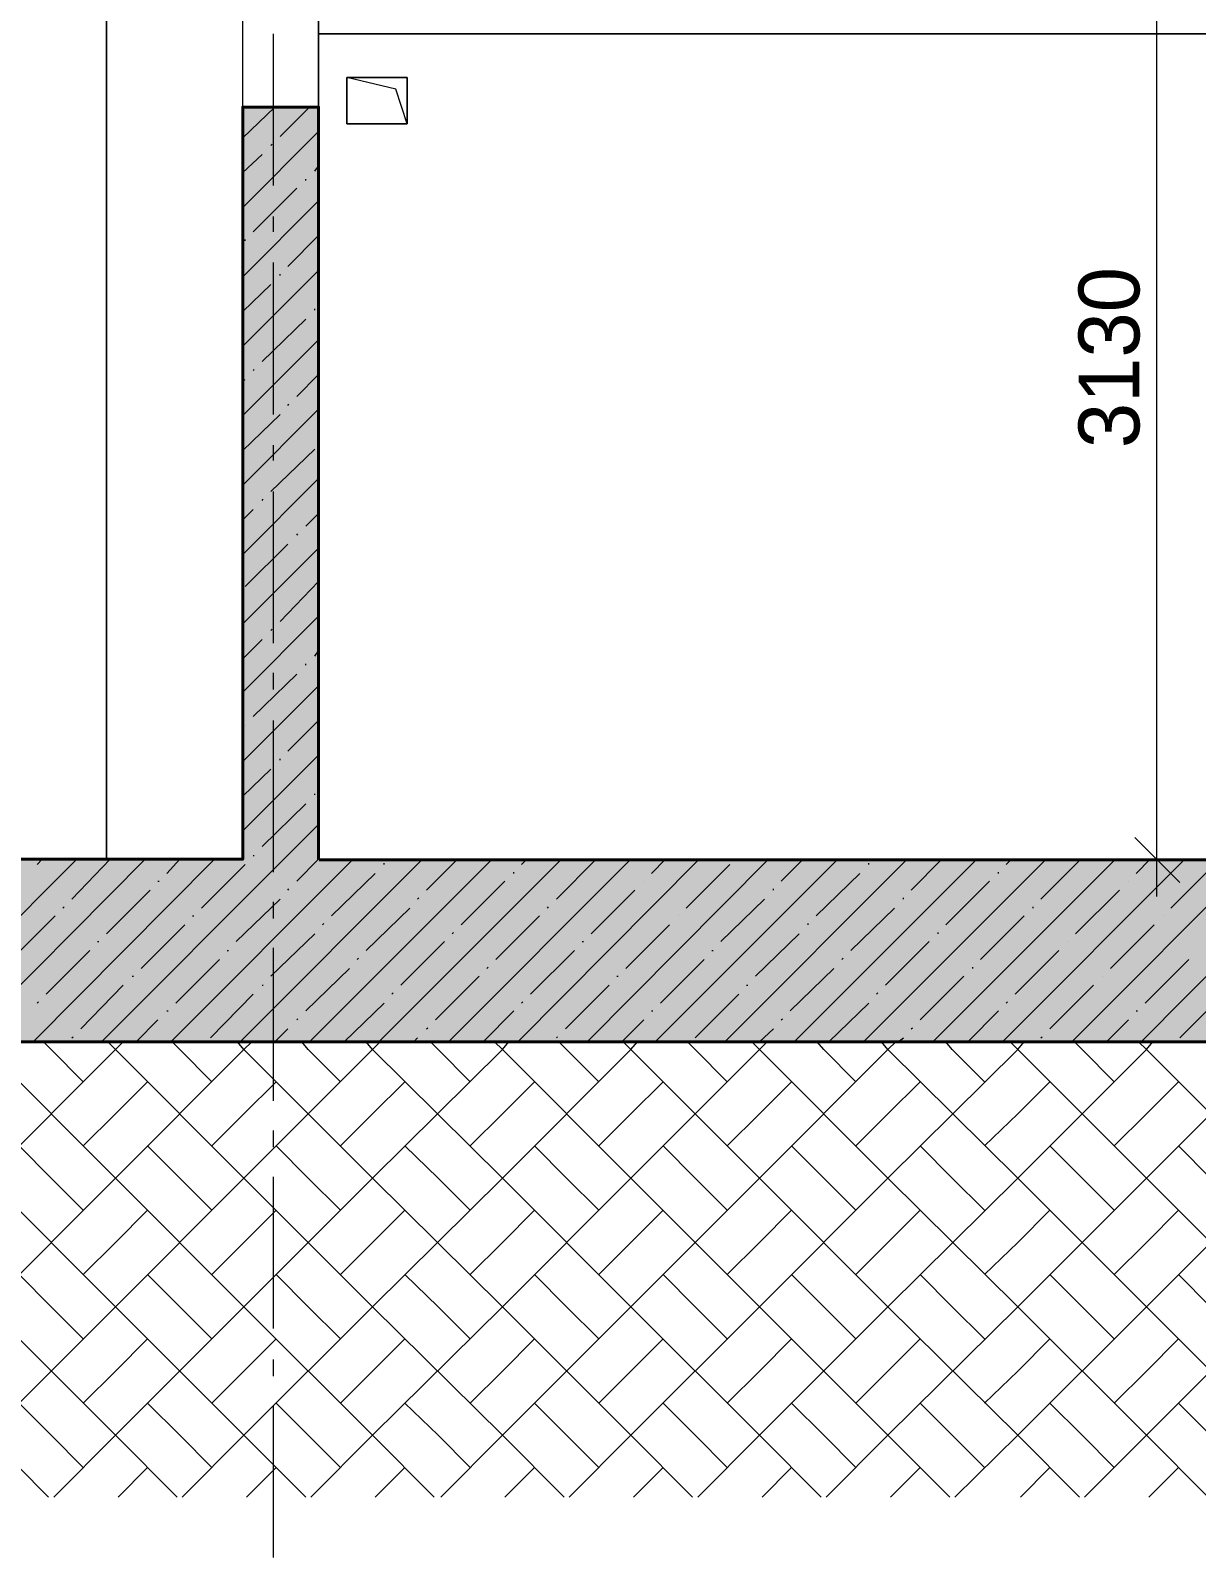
# Model space of a CAD drawing. Header units: millimetres. Extents: x -135211 to 49383, y -8033 to 228499.
# Drawn here: x -78347 to -74508, y 42859 to 47885 of the extents above; entities that cross this region are included whole.
import ezdxf

# ---------------------------------------------------------------- set-up
doc = ezdxf.new("R2010")
doc.units = ezdxf.units.MM
doc.layers.add('PDF _Геометрия', color=7, linetype='Continuous', true_color=0x1d1d1d)
doc.layers.add('PDF _Сплошная заливка', color=7, linetype='Continuous', true_color=0xffffff)
doc.layers.add('PDF _Текст', color=7, linetype='Continuous')

msp = doc.modelspace()

# ---------------------------------------------------------------- hatches: boundary and pattern name
at = {"layer": 'PDF _Сплошная заливка', "transparency": 33554559}
h = msp.add_hatch(color=256, dxfattribs=at)
h.paths.add_polyline_path([(-99774.8, 44556.2), (-99774.8, 45156.6), (-104045.4, 45156.6), (-104045.4, 44556.2)])
h.paths.add_polyline_path([(646.3, 44556.2), (646.3, 45156.6), (-26352.2, 45156.6), (-26352.2, 44556.2)])
h.paths.add_polyline_path([(-26398.8, 44556.2), (-26398.8, 45156.6), (-50899.8, 45156.6), (-50899.8, 44556.2)])
h.paths.add_polyline_path([(-50950.6, 44556.2), (-50950.6, 45156.6), (-98974.8, 45156.6), (-98974.8, 44556.2)])

# ---------------------------------------------------------------- linework, layer by layer
at = {"layer": 'PDF _Геометрия', "color": 7, "lineweight": 9}
for points in [[(-74638.9, 53716.5), (-74638.9, 53356.7), (-74638.9, 52776.8), (-74638.9, 51955.6), (-74638.9, 49254.9), (-74638.9, 48653.8), (-74638.9, 48285.5), (-74638.9, 45034.5)], [(-79968.3, 48285.5), (-80268.9, 48285.5), (-80666.8, 48285.5), (-80281.6, 48285.5), (-82897.6, 48285.5), (-82897.6, 48056.9), (-81996, 48056.9), (-81996, 47557.4), (-82897.6, 47557.4), (-82897.6, 45157.3), (-79968.3, 45157.3), (-79968.3, 48285.5), (-79718.6, 48285.5), (-78097.3, 48285.5), (-78097.3, 45157.3), (-79718.6, 45157.3), (-79968.3, 45157.3)], [(-77648.6, 45157.3), (-78097.3, 45157.3), (-78097.3, 48285.5)], [(-77648.6, 48285.5), (-77398.8, 48285.5), (-77398.8, 47633.6), (-77648.6, 47633.6), (-77648.6, 48285.5), (-77745.9, 48285.5)], [(-77398.8, 47633.6), (-77398.8, 48285.5), (-77398.8, 45157.3), (-72395.3, 45157.3), (-72395.3, 47515.1)], [(-77547, 47375.4), (-77547, 47874.9)], [(-72395.3, 47874.9), (-77398.8, 47874.9)], [(-77106.8, 47578.6), (-77144.9, 47692.9), (-77305.7, 47731)], [(-77398.8, 47515.1), (-77398.8, 45157.3)], [(-77547, 47223), (-77547, 47273.8)], [(-77547, 46621.9), (-77547, 47121.4)], [(-77547, 46469.5), (-77547, 46520.3)], [(-77547, 45868.4), (-77547, 46367.9)], [(-77547, 45716), (-77547, 45771.1)], [(-77547, 45114.9), (-77547, 45614.5)], [(251.1, 45156.7), (640.3, 45156.7), (640.3, 44555.6), (-97975.2, 44555.6)], [(-74533, 45157.3), (-74638.9, 45157.3), (-74757.4, 45157.3)], [(-77547, 44962.6), (-77547, 45017.6)], [(-77547, 44361.5), (-77547, 44865.2)], [(-77547, 44209.1), (-77547, 44264.1)], [(-77547, 43612.2), (-77547, 44111.7)], [(-77547, 43455.6), (-77547, 43510.6)], [(-77547, 42858.7), (-77547, 43358.2)]]:
    msp.add_lwpolyline(points, dxfattribs=at)
at = {"layer": 'PDF _Геометрия', "color": 7, "lineweight": 40}
for points in [[(-98975, 44556.3), (-50951, 44556.3), (-50951, 45157.5), (-50951, 48285.7), (-50951, 48526.9), (-50951, 53356.8), (-50951, 53593.9), (-77399.3, 53593.9)], [(-65293.5, 48284.3), (-51196.7, 48284.3), (-51196.7, 45155.9), (-77396.4, 45155.9)], [(-77398.8, 45157.3), (-77398.8, 47633.6), (-77648.6, 47633.6), (-77648.6, 45157.3), (-98974.8, 45157.3), (-98974.8, 44556.2)]]:
    msp.add_lwpolyline(points, dxfattribs=at)
at = {"layer": 'PDF _Геометрия', "color": 7, "lineweight": 9}
for points in [[(-77398.8, 47874.9), (-72395.3, 47874.9), (-72395.3, 48285.5), (-77398.8, 48285.5)], [(-77305.7, 47578.6), (-77305.7, 47731), (-77106.8, 47731), (-77106.8, 47578.6)], [(-77305.7, 47731), (-77305.7, 47578.6), (-77106.8, 47578.6), (-77106.8, 47731)]]:
    msp.add_lwpolyline(points, close=True, dxfattribs=at)
at = {"layer": 'PDF _Геометрия', "lineweight": 9}
for points in [[(-77648.6, 47532), (-77542.8, 47633.6)], [(-77525.8, 47536.3), (-77428.5, 47633.6)], [(-77648.6, 47303.4), (-77398.8, 47553.2)], [(-77555.5, 47506.6), (-77551.2, 47510.9)], [(-77648.6, 47417.7), (-77585.1, 47477)], [(-77411.5, 47422), (-77398.8, 47438.9)], [(-77614.7, 47223), (-77470.8, 47366.9)], [(-77441.2, 47392.3), (-77441.2, 47396.6)], [(-77648.6, 47074.9), (-77398.8, 47324.6)], [(-77500.4, 47108.7), (-77398.8, 47210.3)], [(-77640.1, 47193.4), (-77640.1, 47197.6)], [(-77648.6, 46846.3), (-77398.8, 47096)], [(-77525.8, 47079.1), (-77525.8, 47083.3)], [(-77648.6, 46960.6), (-77555.5, 47049.5)], [(-77411.5, 46964.8), (-77411.5, 46969)], [(-77585.1, 46795.5), (-77441.2, 46935.2)], [(-77648.6, 46617.7), (-77398.8, 46867.4)], [(-77614.7, 46765.8), (-77610.5, 46770.1)], [(-77470.8, 46681.2), (-77398.8, 46753.1)], [(-77648.6, 46732), (-77640.1, 46736.2)], [(-77500.4, 46651.6), (-77496.2, 46655.8)], [(-77648.6, 46389.1), (-77398.8, 46638.9)], [(-77648.6, 46503.4), (-77525.8, 46621.9)], [(-77555.5, 46367.9), (-77411.5, 46507.6)], [(-77648.6, 46160.5), (-77398.8, 46410.3)], [(-77648.6, 46274.8), (-77614.7, 46308.7)], [(-77585.1, 46338.3), (-77580.9, 46342.5)], [(-77441.2, 46253.6), (-77398.8, 46296)], [(-77470.8, 46224), (-77466.6, 46228.2)], [(-77648.6, 45931.9), (-77398.8, 46181.7)], [(-77640.1, 46054.7), (-77500.4, 46194.4)], [(-77525.8, 45940.4), (-77398.8, 46071.6)], [(-77648.6, 45707.6), (-77398.8, 45957.3)], [(-77555.5, 45910.8), (-77551.2, 45915)], [(-77648.6, 45817.6), (-77585.1, 45881.1)], [(-77441.2, 45796.5), (-77441.2, 45800.7)], [(-77411.5, 45826.1), (-77398.8, 45843)], [(-77614.7, 45627.1), (-77470.8, 45766.8)], [(-77648.6, 45479), (-77398.8, 45728.7)], [(-77640.1, 45597.5), (-77640.1, 45597.5)], [(-77500.4, 45512.9), (-77398.8, 45614.5)], [(-77648.6, 45250.4), (-77398.8, 45500.2)], [(-77648.6, 45364.7), (-77555.5, 45453.6)], [(-77525.8, 45483.2), (-77525.8, 45487.5)], [(-77411.5, 45368.9), (-77411.5, 45373.2)], [(-77585.1, 45199.6), (-77441.2, 45339.3)], [(-78114.2, 44556.2), (-77513.1, 45157.3), (-77398.8, 45271.6)], [(-78795.8, 44556.2), (-78194.7, 45157.3)], [(-78567.2, 44556.2), (-77970.3, 45157.3)], [(-78338.6, 44556.2), (-77741.7, 45157.3)], [(-78325.9, 45140.3), (-78308.9, 45157.3)], [(-78211.6, 45026.1), (-78084.6, 45157.3)], [(-77898.3, 45110.7), (-77856, 45157.3)], [(-77885.6, 44556.2), (-77284.5, 45157.3)], [(-77657.1, 44556.2), (-77056, 45157.3)], [(-77614.7, 45170), (-77610.5, 45170)], [(-77470.8, 45085.3), (-77398.8, 45157.3)], [(-77428.5, 44556.2), (-76827.4, 45157.3)], [(-77398.8, 45157.3), (-77398.8, 45157.3)], [(-77199.9, 44556.2), (-76598.8, 45157.3)], [(-77183, 45140.3), (-77183, 45144.6)], [(-77043.3, 45055.7), (-76941.7, 45157.3)], [(-76971.3, 44556.2), (-76370.2, 45157.3)], [(-76742.7, 44556.2), (-76145.8, 45157.3)], [(-76730, 45140.3), (-76713.1, 45157.3)], [(-76615.7, 45026.1), (-76484.5, 45157.3)], [(-76514.1, 44556.2), (-75917.3, 45157.3)], [(-76302.5, 45110.7), (-76255.9, 45157.3)], [(-76289.8, 44556.2), (-75688.7, 45157.3)], [(-76061.2, 44556.2), (-75460.1, 45157.3)], [(-75874.9, 45085.3), (-75803, 45157.3)], [(-75832.6, 44556.2), (-75231.5, 45157.3)], [(-75604, 44556.2), (-75002.9, 45157.3)], [(-75587.1, 45140.3), (-75587.1, 45144.6)], [(-75447.4, 45055.7), (-75345.8, 45157.3)], [(-75375.4, 44556.2), (-74774.3, 45157.3)], [(-75146.8, 44556.2), (-74545.7, 45157.3)], [(-75134.1, 45140.3), (-75117.2, 45157.3)], [(-75019.9, 45026.1), (-74888.6, 45157.3)], [(-74918.3, 44556.2), (-74317.2, 45157.3)], [(-74706.6, 45110.7), (-74660, 45157.3)], [(-74689.7, 44556.2), (-74092.8, 45157.3)], [(-77784, 44996.4), (-77640.1, 45140.3)], [(-77356.5, 44971), (-77212.6, 45110.7)], [(-76755.4, 45110.7), (-76755.4, 45114.9)], [(-76188.2, 44996.4), (-76044.3, 45140.3)], [(-75760.6, 44971), (-75616.7, 45110.7)], [(-75159.5, 45110.7), (-75159.5, 45114.9)], [(-74592.3, 44996.4), (-74448.4, 45140.3)], [(-78097.3, 44911.8), (-77953.4, 45055.7)], [(-77928, 45085.3), (-77923.7, 45085.3)], [(-77500.4, 45055.7), (-77496.2, 45059.9)], [(-76929, 44941.4), (-76785, 45085.3)], [(-76501.4, 44911.8), (-76357.5, 45055.7)], [(-76327.9, 45085.3), (-76327.9, 45085.3)], [(-75900.3, 45055.7), (-75900.3, 45059.9)], [(-75333.1, 44941.4), (-75189.2, 45085.3)], [(-74905.6, 44911.8), (-74761.6, 45055.7)], [(-74732, 45085.3), (-74732, 45085.3)], [(-78241.2, 44996.4), (-78237, 45000.7)], [(-77669.8, 44886.4), (-77525.8, 45026.1)], [(-77242.2, 44856.7), (-77098.3, 44996.4)], [(-77072.9, 45026.1), (-77068.7, 45030.3)], [(-76645.4, 44996.4), (-76641.1, 45000.7)], [(-76073.9, 44886.4), (-75930, 45026.1)], [(-75646.3, 44856.7), (-75502.4, 44996.4)], [(-75472.8, 45026.1), (-75472.8, 45030.3)], [(-75045.3, 44996.4), (-75045.3, 45000.7)], [(-78410.5, 44827.1), (-78266.6, 44971)], [(-77983, 44797.5), (-77839.1, 44941.4)], [(-77813.7, 44971), (-77809.4, 44971)], [(-77386.1, 44941.4), (-77381.9, 44945.6)], [(-76814.7, 44827.1), (-76670.7, 44971)], [(-76387.1, 44797.5), (-76243.2, 44941.4)], [(-76213.6, 44971), (-76213.6, 44971)], [(-75786, 44941.4), (-75786, 44945.6)], [(-75218.8, 44827.1), (-75074.9, 44971)], [(-74791.3, 44797.5), (-74647.3, 44941.4)], [(-74617.7, 44971), (-74617.7, 44971)], [(-77555.5, 44772.1), (-77411.5, 44911.8)], [(-76958.6, 44911.8), (-76954.4, 44916)], [(-75959.6, 44772.1), (-75815.7, 44911.8)], [(-75358.5, 44911.8), (-75358.5, 44916)], [(-78296.2, 44712.8), (-78152.3, 44856.7)], [(-78126.9, 44886.4), (-78122.7, 44886.4)], [(-77699.4, 44856.7), (-77695.2, 44856.7)], [(-77127.9, 44742.4), (-76984, 44886.4)], [(-76700.4, 44712.8), (-76556.5, 44856.7)], [(-76531.1, 44886.4), (-76526.8, 44886.4)], [(-76103.5, 44856.7), (-76099.3, 44856.7)], [(-75532.1, 44742.4), (-75388.1, 44886.4)], [(-75104.5, 44712.8), (-74960.6, 44856.7)], [(-74931, 44886.4), (-74931, 44886.4)], [(-77868.7, 44683.2), (-77724.8, 44827.1)], [(-77441.2, 44657.8), (-77297.2, 44797.5)], [(-77271.8, 44827.1), (-77267.6, 44831.3)], [(-76844.3, 44797.5), (-76840.1, 44801.7)], [(-76272.8, 44683.2), (-76128.9, 44827.1)], [(-75845.3, 44657.8), (-75701.4, 44797.5)], [(-75676, 44827.1), (-75671.7, 44831.3)], [(-75244.2, 44797.5), (-75244.2, 44801.7)], [(-74677, 44683.2), (-74533, 44827.1)], [(-78182, 44598.5), (-78042.3, 44742.4)], [(-78012.6, 44772.1), (-78008.4, 44772.1)], [(-77585.1, 44742.4), (-77580.9, 44742.4)], [(-77013.6, 44628.1), (-76869.7, 44772.1)], [(-76586.1, 44598.5), (-76442.2, 44742.4)], [(-76416.8, 44772.1), (-76412.5, 44772.1)], [(-75989.2, 44742.4), (-75985, 44742.4)], [(-75417.8, 44628.1), (-75273.8, 44772.1)], [(-74990.2, 44598.5), (-74846.3, 44742.4)], [(-74816.7, 44772.1), (-74816.7, 44772.1)], [(-77754.4, 44568.9), (-77614.7, 44712.8)], [(-77157.6, 44712.8), (-77153.3, 44717)], [(-76158.5, 44568.9), (-76014.6, 44712.8)], [(-75561.7, 44712.8), (-75557.5, 44717)], [(-74562.7, 44568.9), (-74418.8, 44712.8)], [(-78325.9, 44683.2), (-78321.6, 44687.4)], [(-77898.3, 44657.8), (-77894.1, 44657.8)], [(-77314.2, 44556.2), (-77183, 44683.2)], [(-76857, 44556.2), (-76755.4, 44657.8)], [(-76730, 44683.2), (-76725.8, 44687.4)], [(-76302.5, 44657.8), (-76298.2, 44657.8)], [(-75718.3, 44556.2), (-75587.1, 44683.2)], [(-75261.1, 44556.2), (-75159.5, 44657.8)], [(-75134.1, 44683.2), (-75129.9, 44687.4)], [(-74706.6, 44657.8), (-74702.4, 44657.8)], [(-77999.9, 44556.2), (-77928, 44628.1)], [(-77542.8, 44556.2), (-77500.4, 44598.5)], [(-77470.8, 44628.1), (-77466.6, 44632.4)], [(-77043.3, 44598.5), (-77039, 44602.7)], [(-76399.8, 44556.2), (-76327.9, 44628.1)], [(-75946.9, 44556.2), (-75900.3, 44598.5)], [(-75874.9, 44628.1), (-75870.7, 44632.4)], [(-75447.4, 44598.5), (-75443.2, 44602.7)], [(-74804, 44556.2), (-74732, 44628.1)], [(-78211.6, 44568.9), (-78207.4, 44573.1)], [(-77085.6, 44556.2), (-77072.9, 44568.9)], [(-76615.7, 44568.9), (-76611.5, 44573.1)], [(-75489.7, 44556.2), (-75472.8, 44568.9)], [(-75019.9, 44568.9), (-75015.6, 44573.1)]]:
    msp.add_lwpolyline(points, dxfattribs=at)
at = {"layer": 'PDF _Геометрия', "color": 7, "lineweight": 18}
msp.add_lwpolyline([(-74562.7, 45081.1), (-74638.9, 45157.3), (-74710.8, 45229.2)], dxfattribs=at)
at = {"layer": 'PDF _Геометрия', "color": 28, "lineweight": 9, "true_color": 0x0e0e0e}
for points in [[(-78287.8, 43057.7), (-78491, 43260.9), (-78914.3, 43684.2), (-79341.8, 44107.5), (-79765.1, 44530.8), (-79790.5, 44556.2)], [(-79545, 43057.7), (-79341.8, 43260.9), (-78914.3, 43684.2), (-78491, 44107.5), (-78067.7, 44530.8), (-78042.3, 44556.2)], [(-77864.5, 43057.7), (-78067.7, 43260.9), (-78491, 43684.2), (-78914.3, 44107.5), (-79341.8, 44530.8), (-79363, 44556.2)], [(-79121.7, 43057.7), (-78914.3, 43260.9), (-78491, 43684.2), (-78067.7, 44107.5), (-77644.4, 44530.8), (-77619, 44556.2)], [(-77441.2, 43057.7), (-77644.4, 43260.9), (-78067.7, 43684.2), (-78491, 44107.5), (-78914.3, 44530.8), (-78939.7, 44556.2)], [(-78694.2, 43057.7), (-78491, 43260.9), (-78067.7, 43684.2), (-77644.4, 44107.5), (-77221, 44530.8), (-77195.7, 44556.2)], [(-77017.9, 43057.7), (-77221, 43260.9), (-77644.4, 43684.2), (-78067.7, 44107.5), (-78491, 44530.8), (-78516.4, 44556.2)], [(-78173.5, 44425), (-78279.3, 44530.8), (-78304.7, 44556.2)], [(-78270.8, 43057.7), (-78067.7, 43260.9), (-77644.4, 43684.2), (-77221, 44107.5), (-76793.5, 44530.8), (-76772.3, 44556.2)], [(-76590.3, 43057.7), (-76793.5, 43260.9), (-77221, 43684.2), (-77644.4, 44107.5), (-78067.7, 44530.8), (-78093.1, 44556.2)], [(-77750.2, 44425), (-77856, 44530.8), (-77881.4, 44556.2)], [(-77847.5, 43057.7), (-77644.4, 43260.9), (-77221, 43684.2), (-76793.5, 44107.5), (-76370.2, 44530.8), (-76349, 44556.2)], [(-76167, 43057.7), (-76370.2, 43260.9), (-76793.5, 43684.2), (-77221, 44107.5), (-77644.4, 44530.8), (-77665.5, 44556.2)], [(-77326.9, 44425), (-77432.7, 44530.8), (-77453.9, 44556.2)], [(-77424.2, 43057.7), (-77221, 43260.9), (-76793.5, 43684.2), (-76370.2, 44107.5), (-75946.9, 44530.8), (-75921.5, 44556.2)], [(-75743.7, 43057.7), (-75946.9, 43260.9), (-76370.2, 43684.2), (-76793.5, 44107.5), (-77221, 44530.8), (-77242.2, 44556.2)], [(-76899.3, 44425), (-77005.2, 44530.8), (-77030.6, 44556.2)], [(-76996.7, 43057.7), (-76793.5, 43260.9), (-76370.2, 43684.2), (-75946.9, 44107.5), (-75523.6, 44530.8), (-75498.2, 44556.2)], [(-75320.4, 43057.7), (-75523.6, 43260.9), (-75946.9, 43684.2), (-76370.2, 44107.5), (-76793.5, 44530.8), (-76818.9, 44556.2)], [(-76476, 44425), (-76581.9, 44530.8), (-76607.3, 44556.2)], [(-76573.4, 43057.7), (-76370.2, 43260.9), (-75946.9, 43684.2), (-75523.6, 44107.5), (-75096, 44530.8), (-75074.9, 44556.2)], [(-74892.9, 43057.7), (-75096, 43260.9), (-75523.6, 43684.2), (-75946.9, 44107.5), (-76370.2, 44530.8), (-76395.6, 44556.2)], [(-76052.7, 44425), (-76158.5, 44530.8), (-76183.9, 44556.2)], [(-76150.1, 43057.7), (-75946.9, 43260.9), (-75523.6, 43684.2), (-75096, 44107.5), (-74672.7, 44530.8), (-74651.6, 44556.2)], [(-74469.6, 43057.7), (-74672.7, 43260.9), (-75096, 43684.2), (-75523.6, 44107.5), (-75946.9, 44530.8), (-75972.3, 44556.2)], [(-75629.4, 44425), (-75735.2, 44530.8), (-75756.4, 44556.2)], [(-75726.8, 43057.7), (-75523.6, 43260.9), (-75096, 43684.2), (-74672.7, 44107.5), (-74249.4, 44530.8), (-74224, 44556.2)], [(-74046.2, 43057.7), (-74249.4, 43260.9), (-74672.7, 43684.2), (-75096, 44107.5), (-75523.6, 44530.8), (-75544.8, 44556.2)], [(-75206.1, 44425), (-75311.9, 44530.8), (-75333.1, 44556.2)], [(-75303.5, 43057.7), (-75096, 43260.9), (-74672.7, 43684.2), (-74249.4, 44107.5), (-73826.1, 44530.8), (-73800.7, 44556.2)], [(-73622.9, 43057.7), (-73826.1, 43260.9), (-74249.4, 43684.2), (-74672.7, 44107.5), (-75096, 44530.8), (-75121.4, 44556.2)], [(-74778.6, 44425), (-74884.4, 44530.8), (-74909.8, 44556.2)], [(-74875.9, 43057.7), (-74672.7, 43260.9), (-74249.4, 43684.2), (-73826.1, 44107.5), (-73402.8, 44530.8), (-73377.4, 44556.2)], [(-73199.6, 43057.7), (-73402.8, 43260.9), (-73826.1, 43684.2), (-74249.4, 44107.5), (-74672.7, 44530.8), (-74698.1, 44556.2)], [(-78173.5, 44213.3), (-78067.7, 44319.1), (-77961.8, 44425)], [(-77750.2, 44213.3), (-77644.4, 44319.1), (-77538.5, 44425)], [(-77326.9, 44213.3), (-77221, 44319.1), (-77115.2, 44425)], [(-76899.3, 44213.3), (-76793.5, 44319.1), (-76687.7, 44425)], [(-76476, 44213.3), (-76370.2, 44319.1), (-76264.4, 44425)], [(-76052.7, 44213.3), (-75946.9, 44319.1), (-75841.1, 44425)], [(-75629.4, 44213.3), (-75523.6, 44319.1), (-75417.8, 44425)], [(-75206.1, 44213.3), (-75096, 44319.1), (-74990.2, 44425)], [(-74778.6, 44213.3), (-74672.7, 44319.1), (-74566.9, 44425)], [(-78173.5, 44001.7), (-78279.3, 44107.5), (-78385.1, 44213.3)], [(-77750.2, 44001.7), (-77856, 44107.5), (-77961.8, 44213.3)], [(-77326.9, 44001.7), (-77432.7, 44107.5), (-77538.5, 44213.3)], [(-76899.3, 44001.7), (-77005.2, 44107.5), (-77115.2, 44213.3)], [(-76476, 44001.7), (-76581.9, 44107.5), (-76687.7, 44213.3)], [(-76052.7, 44001.7), (-76158.5, 44107.5), (-76264.4, 44213.3)], [(-75629.4, 44001.7), (-75735.2, 44107.5), (-75841.1, 44213.3)], [(-75206.1, 44001.7), (-75311.9, 44107.5), (-75417.8, 44213.3)], [(-74778.6, 44001.7), (-74884.4, 44107.5), (-74990.2, 44213.3)], [(-74355.3, 44001.7), (-74461.1, 44107.5), (-74566.9, 44213.3)], [(-78173.5, 43790), (-78067.7, 43895.8), (-77961.8, 44001.7)], [(-77750.2, 43790), (-77644.4, 43895.8), (-77538.5, 44001.7)], [(-77326.9, 43790), (-77221, 43895.8), (-77115.2, 44001.7)], [(-76899.3, 43790), (-76793.5, 43895.8), (-76687.7, 44001.7)], [(-76476, 43790), (-76370.2, 43895.8), (-76264.4, 44001.7)], [(-76052.7, 43790), (-75946.9, 43895.8), (-75841.1, 44001.7)], [(-75629.4, 43790), (-75523.6, 43895.8), (-75417.8, 44001.7)], [(-75206.1, 43790), (-75096, 43895.8), (-74990.2, 44001.7)], [(-74778.6, 43790), (-74672.7, 43895.8), (-74566.9, 44001.7)], [(-78173.5, 43578.3), (-78279.3, 43684.2), (-78385.1, 43790)], [(-77750.2, 43578.3), (-77856, 43684.2), (-77961.8, 43790)], [(-77326.9, 43578.3), (-77432.7, 43684.2), (-77538.5, 43790)], [(-76899.3, 43578.3), (-77005.2, 43684.2), (-77115.2, 43790)], [(-76476, 43578.3), (-76581.9, 43684.2), (-76687.7, 43790)], [(-76052.7, 43578.3), (-76158.5, 43684.2), (-76264.4, 43790)], [(-75629.4, 43578.3), (-75735.2, 43684.2), (-75841.1, 43790)], [(-75206.1, 43578.3), (-75311.9, 43684.2), (-75417.8, 43790)], [(-74778.6, 43578.3), (-74884.4, 43684.2), (-74990.2, 43790)], [(-74355.3, 43578.3), (-74461.1, 43684.2), (-74566.9, 43790)], [(-78173.5, 43366.7), (-78067.7, 43472.5), (-77961.8, 43578.3)], [(-77750.2, 43366.7), (-77644.4, 43472.5), (-77538.5, 43578.3)], [(-77326.9, 43366.7), (-77221, 43472.5), (-77115.2, 43578.3)], [(-76899.3, 43366.7), (-76793.5, 43472.5), (-76687.7, 43578.3)], [(-76476, 43366.7), (-76370.2, 43472.5), (-76264.4, 43578.3)], [(-76052.7, 43366.7), (-75946.9, 43472.5), (-75841.1, 43578.3)], [(-75629.4, 43366.7), (-75523.6, 43472.5), (-75417.8, 43578.3)], [(-75206.1, 43366.7), (-75096, 43472.5), (-74990.2, 43578.3)], [(-74778.6, 43366.7), (-74672.7, 43472.5), (-74566.9, 43578.3)], [(-78173.5, 43155), (-78279.3, 43260.9), (-78385.1, 43366.7)], [(-77750.2, 43155), (-77856, 43260.9), (-77961.8, 43366.7)], [(-77326.9, 43155), (-77432.7, 43260.9), (-77538.5, 43366.7)], [(-76899.3, 43155), (-77005.2, 43260.9), (-77115.2, 43366.7)], [(-76476, 43155), (-76581.9, 43260.9), (-76687.7, 43366.7)], [(-76052.7, 43155), (-76158.5, 43260.9), (-76264.4, 43366.7)], [(-75629.4, 43155), (-75735.2, 43260.9), (-75841.1, 43366.7)], [(-75206.1, 43155), (-75311.9, 43260.9), (-75417.8, 43366.7)], [(-74778.6, 43155), (-74884.4, 43260.9), (-74990.2, 43366.7)], [(-74355.3, 43155), (-74461.1, 43260.9), (-74566.9, 43366.7)], [(-78059.2, 43057.7), (-77961.8, 43155)], [(-77635.9, 43057.7), (-77538.5, 43155)], [(-77212.6, 43057.7), (-77115.2, 43155)], [(-76785, 43057.7), (-76687.7, 43155)], [(-76361.7, 43057.7), (-76264.4, 43155)], [(-75938.4, 43057.7), (-75841.1, 43155)], [(-75515.1, 43057.7), (-75417.8, 43155)], [(-75087.6, 43057.7), (-74990.2, 43155)], [(-74664.3, 43057.7), (-74566.9, 43155)]]:
    msp.add_lwpolyline(points, dxfattribs=at)
at = {"layer": 'PDF _Сплошная заливка', "lineweight": 5, "transparency": 33554559}
msp.add_solid([(-77648.6, 47633.6), (-77648.6, 45157.3), (-77398.8, 47633.6), (-77398.8, 45157.3)], dxfattribs=at)

# ---------------------------------------------------------------- texts
at = {"layer": 'PDF _Текст', "insert": (-74794.4, 46510.7), "char_height": 200.42, "attachment_point": 4, "rotation": 90, "style": ''}
msp.add_mtext('3130', dxfattribs=at)

doc.saveas('drawing.dxf')
